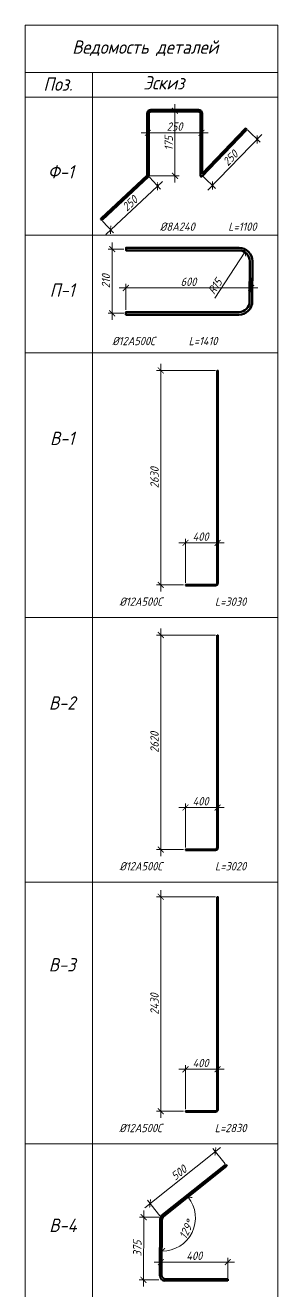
# Model space of a CAD drawing. Header units: millimetres. Extents: x 504091 to 2165846, y 135022 to 442887.
# Drawn here: x 1498048 to 1498804, y 213464 to 217256 of the extents above; entities that cross this region are included whole.
import ezdxf

# ---------------------------------------------------------------- set-up
doc = ezdxf.new("R2010")
doc.units = ezdxf.units.MM
doc.layers.get('Defpoints').update_dxf_attribs({"color": 255})
for name, color, linetype, lineweight in [('!_КР_Размеры', 7, 'Continuous', 9), ('КР_Арматура 12', 174, 'Continuous', 40), ('КР_арматура 16', 224, 'Continuous', 50), ('КР_арматура 8', 232, 'Continuous', 50), ('Размеры (линейные)', 154, 'Continuous', 9)]:
    doc.layers.add(name, color=color, linetype=linetype, lineweight=lineweight)
doc.layers.add('!Defpoints', color=255, linetype='Continuous', lineweight=5, plot=False)
doc.styles.add('GOST 2.304_new', font='isocpeur.ttf', dxfattribs={"width": 0.9, "oblique": 15})
doc.dimstyles.new('SPDS 1_10', dxfattribs={"dimscale": 10, "dimtxt": 2.5, "dimasz": 1.77, "dimexe": 1.25, "dimexo": 0.625, "dimtad": 1, "dimdec": 0, "dimrnd": 0.001, "dimtxsty": 'GOST 2.304_new', "dimblk": 'ARCHTICK', "dimcen": 2.5, "dimdle": 2, "dimclrt": 256, "dimadec": 0, "dimazin": 2, "dimtfac": 0.75, "dimtdec": 0, "dimtmove": 1, "dimatfit": 3, "dimfxl": 0, "dimtolj": 1, "dimlwd": 9, "dimlwe": 9, "dimarcsym": 0})

# ---------------------------------------------------------------- blocks, each defined once
blk = doc.blocks.new('_ArchTick')
at = {"color": 0, "linetype": 'ByBlock', "const_width": 0.15}
blk.add_lwpolyline([(-0.5, -0.5), (0.5, 0.5)], dxfattribs=at)
blk = doc.blocks.new('*D4768')
at = {"layer": 'Defpoints', "color": 0, "lineweight": 20, "ltscale": 100, "transparency": 16777216}
for p in [(1498484.7, 216999.9), (1498496.7, 216999.9), (1498415.7, 216804.9)]:
    blk.add_point(p, dxfattribs=at)
at = {"layer": 'Размеры (линейные)', "color": 0, "lineweight": 9, "ltscale": 100, "transparency": 16777216}
for p, q in [((1498496.7, 216784.9), (1498496.7, 217019.9)), ((1498490.9, 216999.9), (1498509.2, 216999.9)), ((1498421.9, 216804.9), (1498509.2, 216804.9))]:
    blk.add_line(p, q, dxfattribs=at)
at = {"layer": 'Размеры (линейные)', "color": 0, "lineweight": 9, "ltscale": 100, "transparency": 16777216, "xscale": 17.7, "yscale": 17.7, "zscale": 17.7}
for p, rotation in [((1498496.7, 216999.9), 90), ((1498496.7, 216804.9), 270)]:
    blk.add_blockref('_ArchTick', p, dxfattribs=dict(at, rotation=rotation))
at = {"layer": 'Размеры (линейные)', "ltscale": 100, "transparency": 16777216, "insert": (1498478, 216902.4), "char_height": 25, "attachment_point": 5, "rotation": 90, "style": 'GOST 2.304_new'}
blk.add_mtext('\\A1;175', dxfattribs=at)
blk = doc.blocks.new('*D4769')
at = {"layer": 'Defpoints', "color": 0, "lineweight": 20, "ltscale": 100, "transparency": 16777216}
for p in [(1498710.3, 216945.6), (1498742.9, 216914), (1498576.4, 216807.5)]:
    blk.add_point(p, dxfattribs=at)
at = {"layer": 'Размеры (линейные)', "color": 0, "lineweight": 9, "ltscale": 100, "transparency": 16777216}
for p, q in [((1498714.8, 216941.2), (1498751.8, 216905.3)), ((1498595.1, 216761.6), (1498756.8, 216928.4)), ((1498580.9, 216803.2), (1498618, 216767.2))]:
    blk.add_line(p, q, dxfattribs=at)
at = {"layer": 'Размеры (линейные)', "color": 0, "lineweight": 9, "ltscale": 100, "transparency": 16777216, "xscale": 17.7, "yscale": 17.7, "zscale": 17.7}
for p, rotation in [((1498742.9, 216914), 45.8853463330187), ((1498609, 216775.9), 225.8853463330187)]:
    blk.add_blockref('_ArchTick', p, dxfattribs=dict(at, rotation=rotation))
at = {"layer": 'Размеры (линейные)', "ltscale": 100, "transparency": 16777216, "insert": (1498662.5, 216858), "char_height": 25, "attachment_point": 5, "rotation": 45.8853, "style": 'GOST 2.304_new'}
blk.add_mtext('\\A1;250', dxfattribs=at)
blk = doc.blocks.new('*D4770')
at = {"layer": 'Defpoints', "color": 0, "lineweight": 20, "ltscale": 100, "transparency": 16777216}
for p in [(1498415.7, 216804.9), (1498444.5, 216774.1), (1498275.3, 216673.7)]:
    blk.add_point(p, dxfattribs=at)
at = {"layer": 'Размеры (линейные)', "color": 0, "lineweight": 9, "ltscale": 100, "transparency": 16777216}
for p, q in [((1498289.4, 216629.2), (1498459.1, 216787.8)), ((1498420, 216800.4), (1498453, 216765)), ((1498279.5, 216669.1), (1498312.6, 216633.8))]:
    blk.add_line(p, q, dxfattribs=at)
at = {"layer": 'Размеры (линейные)', "color": 0, "lineweight": 9, "ltscale": 100, "transparency": 16777216, "xscale": 17.7, "yscale": 17.7, "zscale": 17.7}
for p, rotation in [((1498444.5, 216774.1), 43.06238409189598), ((1498304, 216642.9), 223.062384091896)]:
    blk.add_blockref('_ArchTick', p, dxfattribs=dict(at, rotation=rotation))
at = {"layer": 'Размеры (линейные)', "ltscale": 100, "transparency": 16777216, "insert": (1498361.5, 216722.2), "char_height": 25, "attachment_point": 5, "rotation": 43.0624, "style": 'GOST 2.304_new'}
blk.add_mtext('\\A1;250', dxfattribs=at)
blk = doc.blocks.new('*D4771')
at = {"layer": 'Defpoints', "color": 0, "lineweight": 20, "ltscale": 100, "transparency": 16777216}
for p in [(1498724.8, 216505.3), (1498724.8, 216468.7), (1498349.7, 216396.8)]:
    blk.add_point(p, dxfattribs=at)
at = {"layer": 'Размеры (линейные)', "color": 0, "lineweight": 9, "ltscale": 100, "transparency": 16777216}
for p, q in [((1498349.7, 216403), (1498349.7, 216481.2)), ((1498724.8, 216499.1), (1498724.8, 216456.2)), ((1498329.7, 216468.7), (1498744.8, 216468.7))]:
    blk.add_line(p, q, dxfattribs=at)
at = {"layer": 'Размеры (линейные)', "color": 0, "lineweight": 9, "ltscale": 100, "transparency": 16777216, "xscale": 17.7, "yscale": 17.7, "zscale": 17.7, "rotation": 180}
blk.add_blockref('_ArchTick', (1498349.7, 216468.7), dxfattribs=at)
at = {"layer": 'Размеры (линейные)', "color": 0, "lineweight": 9, "ltscale": 100, "transparency": 16777216, "xscale": 17.7, "yscale": 17.7, "zscale": 17.7}
blk.add_blockref('_ArchTick', (1498724.8, 216468.7), dxfattribs=at)
at = {"layer": 'Размеры (линейные)', "ltscale": 100, "transparency": 16777216, "insert": (1498537.2, 216487.4), "char_height": 25, "attachment_point": 5, "style": 'GOST 2.304_new'}
blk.add_mtext('\\A1;600', dxfattribs=at)
blk = doc.blocks.new('*D4772')
at = {"layer": 'Defpoints', "color": 0, "lineweight": 20, "ltscale": 100, "transparency": 16777216}
for p in [(1498350.2, 216585.2), (1498308.7, 216392.8), (1498349.7, 216392.8)]:
    blk.add_point(p, dxfattribs=at)
at = {"layer": 'Размеры (линейные)', "color": 0, "lineweight": 9, "ltscale": 100, "transparency": 16777216}
for p, q in [((1498308.7, 216605.2), (1498308.7, 216372.8)), ((1498344, 216585.2), (1498296.2, 216585.2)), ((1498343.5, 216392.8), (1498296.2, 216392.8))]:
    blk.add_line(p, q, dxfattribs=at)
at = {"layer": 'Размеры (линейные)', "color": 0, "lineweight": 9, "ltscale": 100, "transparency": 16777216, "xscale": 17.7, "yscale": 17.7, "zscale": 17.7}
for p, rotation in [((1498308.7, 216585.2), 90), ((1498308.7, 216392.8), 270)]:
    blk.add_blockref('_ArchTick', p, dxfattribs=dict(at, rotation=rotation))
at = {"layer": 'Размеры (линейные)', "ltscale": 100, "transparency": 16777216, "insert": (1498290, 216489), "char_height": 25, "attachment_point": 5, "rotation": 90, "style": 'GOST 2.304_new'}
blk.add_mtext('\\A1;210', dxfattribs=at)
blk = doc.blocks.new('*D4773')
at = {"layer": 'Defpoints', "color": 0, "lineweight": 20, "ltscale": 100, "transparency": 16777216}
for p in [(1498415.4, 216919), (1498576, 216933.6), (1498576, 216919)]:
    blk.add_point(p, dxfattribs=at)
at = {"layer": 'Размеры (линейные)', "color": 0, "lineweight": 9, "ltscale": 100, "transparency": 16777216}
for p, q in [((1498415.4, 216925.2), (1498415.4, 216946.1)), ((1498576, 216925.2), (1498576, 216946.1)), ((1498395.4, 216933.6), (1498596, 216933.6))]:
    blk.add_line(p, q, dxfattribs=at)
at = {"layer": 'Размеры (линейные)', "color": 0, "lineweight": 9, "ltscale": 100, "transparency": 16777216, "xscale": 17.7, "yscale": 17.7, "zscale": 17.7, "rotation": 180}
blk.add_blockref('_ArchTick', (1498415.4, 216933.6), dxfattribs=at)
at = {"layer": 'Размеры (линейные)', "color": 0, "lineweight": 9, "ltscale": 100, "transparency": 16777216, "xscale": 17.7, "yscale": 17.7, "zscale": 17.7}
blk.add_blockref('_ArchTick', (1498576, 216933.6), dxfattribs=at)
at = {"layer": 'Размеры (линейные)', "ltscale": 100, "transparency": 16777216, "insert": (1498495.7, 216952.4), "char_height": 25, "attachment_point": 5, "style": 'GOST 2.304_new'}
blk.add_mtext('\\A1;250', dxfattribs=at)
blk = doc.blocks.new('*D4774')
at = {"layer": 'Defpoints', "color": 0, "lineweight": 20, "ltscale": 100, "transparency": 16777216}
for p in [(1498706.2, 216576, 0), (1498688.7, 216549.2, 0)]:
    blk.add_point(p, dxfattribs=at)
at = {"layer": 'Размеры (линейные)', "color": 0, "lineweight": 9, "ltscale": 100, "transparency": 16777216}
blk.add_line((1498616, 216438), (1498706.2, 216576), dxfattribs=at)
at = {"layer": 'Размеры (линейные)', "color": 0, "lineweight": 9, "ltscale": 100, "transparency": 16777216, "xscale": 17.7, "yscale": 17.7, "zscale": 17.7, "rotation": 56.80116569891924}
blk.add_blockref('_ArchTick', (1498706.2, 216576), dxfattribs=at)
at = {"layer": 'Размеры (линейные)', "ltscale": 100, "transparency": 16777216, "insert": (1498616.6, 216473.3), "char_height": 25, "attachment_point": 5, "rotation": 56.8012, "style": 'GOST 2.304_new'}
blk.add_mtext('\\A1;R15', dxfattribs=at)
blk = doc.blocks.new('*D4764')
at = {"layer": 'Defpoints', "color": 0, "lineweight": 20, "ltscale": 100, "transparency": 16777216}
for p in [(1498624.2, 215704.9), (1498528.2, 215578.8), (1498624.2, 215589.3)]:
    blk.add_point(p, dxfattribs=at)
at = {"layer": 'Размеры (линейные)', "color": 0, "lineweight": 9, "ltscale": 100, "transparency": 16777216}
for p, q in [((1498508.2, 215704.9), (1498644.2, 215704.9)), ((1498528.2, 215585.1), (1498528.2, 215717.4)), ((1498624.2, 215595.5), (1498624.2, 215717.4))]:
    blk.add_line(p, q, dxfattribs=at)
at = {"layer": 'Размеры (линейные)', "color": 0, "lineweight": 9, "ltscale": 100, "transparency": 16777216, "xscale": 17.7, "yscale": 17.7, "zscale": 17.7, "rotation": 180}
blk.add_blockref('_ArchTick', (1498528.2, 215704.9), dxfattribs=at)
at = {"layer": 'Размеры (линейные)', "color": 0, "lineweight": 9, "ltscale": 100, "transparency": 16777216, "xscale": 17.7, "yscale": 17.7, "zscale": 17.7}
blk.add_blockref('_ArchTick', (1498624.2, 215704.9), dxfattribs=at)
at = {"layer": 'Размеры (линейные)', "ltscale": 100, "transparency": 16777216, "insert": (1498573.4, 215723.6), "char_height": 25, "attachment_point": 5, "style": 'GOST 2.304_new'}
blk.add_mtext('\\A1;400', dxfattribs=at)
blk = doc.blocks.new('*D4765')
at = {"layer": 'Defpoints', "color": 0, "lineweight": 20, "ltscale": 100, "transparency": 16777216}
for p in [(1498454.1, 216221.8), (1498624.4, 216221.8), (1498528.2, 215578.8)]:
    blk.add_point(p, dxfattribs=at)
at = {"layer": 'Размеры (линейные)', "color": 0, "lineweight": 9, "ltscale": 100, "transparency": 16777216}
for p, q in [((1498618.1, 216221.8), (1498441.6, 216221.8)), ((1498454.1, 215558.8), (1498454.1, 216241.8)), ((1498521.9, 215578.8), (1498441.6, 215578.8))]:
    blk.add_line(p, q, dxfattribs=at)
at = {"layer": 'Размеры (линейные)', "color": 0, "lineweight": 9, "ltscale": 100, "transparency": 16777216, "xscale": 17.7, "yscale": 17.7, "zscale": 17.7}
for p, rotation in [((1498454.1, 216221.8), 90), ((1498454.1, 215578.8), 270)]:
    blk.add_blockref('_ArchTick', p, dxfattribs=dict(at, rotation=rotation))
at = {"layer": 'Размеры (линейные)', "ltscale": 100, "transparency": 16777216, "insert": (1498435.4, 215900.3), "char_height": 25, "attachment_point": 5, "rotation": 90, "style": 'GOST 2.304_new'}
blk.add_mtext('\\A1;2630', dxfattribs=at)
blk = doc.blocks.new('*D4757')
at = {"layer": 'Defpoints', "color": 0, "lineweight": 20, "ltscale": 100, "transparency": 16777216}
for p in [(1498624.2, 214911.9), (1498528.2, 214785.9), (1498624.2, 214796.3)]:
    blk.add_point(p, dxfattribs=at)
at = {"layer": 'Размеры (линейные)', "color": 0, "lineweight": 9, "ltscale": 100, "transparency": 16777216}
for p, q in [((1498528.2, 214792.1), (1498528.2, 214924.4)), ((1498624.2, 214802.5), (1498624.2, 214924.4)), ((1498508.2, 214911.9), (1498644.2, 214911.9))]:
    blk.add_line(p, q, dxfattribs=at)
at = {"layer": 'Размеры (линейные)', "color": 0, "lineweight": 9, "ltscale": 100, "transparency": 16777216, "xscale": 17.7, "yscale": 17.7, "zscale": 17.7, "rotation": 180}
blk.add_blockref('_ArchTick', (1498528.2, 214911.9), dxfattribs=at)
at = {"layer": 'Размеры (линейные)', "color": 0, "lineweight": 9, "ltscale": 100, "transparency": 16777216, "xscale": 17.7, "yscale": 17.7, "zscale": 17.7}
blk.add_blockref('_ArchTick', (1498624.2, 214911.9), dxfattribs=at)
at = {"layer": 'Размеры (линейные)', "ltscale": 100, "transparency": 16777216, "insert": (1498573.4, 214930.6), "char_height": 25, "attachment_point": 5, "style": 'GOST 2.304_new'}
blk.add_mtext('\\A1;400', dxfattribs=at)
blk = doc.blocks.new('*D4758')
at = {"layer": 'Defpoints', "color": 0, "lineweight": 20, "ltscale": 100, "transparency": 16777216}
for p in [(1498454.1, 215428.8), (1498624.4, 215428.8), (1498528.2, 214785.9)]:
    blk.add_point(p, dxfattribs=at)
at = {"layer": 'Размеры (линейные)', "color": 0, "lineweight": 9, "ltscale": 100, "transparency": 16777216}
for p, q in [((1498618.1, 215428.8), (1498441.6, 215428.8)), ((1498454.1, 214765.9), (1498454.1, 215448.8)), ((1498521.9, 214785.9), (1498441.6, 214785.9))]:
    blk.add_line(p, q, dxfattribs=at)
at = {"layer": 'Размеры (линейные)', "color": 0, "lineweight": 9, "ltscale": 100, "transparency": 16777216, "xscale": 17.7, "yscale": 17.7, "zscale": 17.7}
for p, rotation in [((1498454.1, 215428.8), 90), ((1498454.1, 214785.9), 270)]:
    blk.add_blockref('_ArchTick', p, dxfattribs=dict(at, rotation=rotation))
at = {"layer": 'Размеры (линейные)', "ltscale": 100, "transparency": 16777216, "insert": (1498435.4, 215107.3), "char_height": 25, "attachment_point": 5, "rotation": 90, "style": 'GOST 2.304_new'}
blk.add_mtext('\\A1;2620', dxfattribs=at)
blk = doc.blocks.new('*D4759')
at = {"layer": 'Defpoints', "color": 0, "lineweight": 20, "ltscale": 100, "transparency": 16777216}
for p in [(1498624.2, 214127.5), (1498528.2, 214001.5), (1498624.2, 214011.9)]:
    blk.add_point(p, dxfattribs=at)
at = {"layer": 'Размеры (линейные)', "color": 0, "lineweight": 9, "ltscale": 100, "transparency": 16777216}
for p, q in [((1498528.2, 214007.7), (1498528.2, 214140)), ((1498624.2, 214018.1), (1498624.2, 214140)), ((1498508.2, 214127.5), (1498644.2, 214127.5))]:
    blk.add_line(p, q, dxfattribs=at)
at = {"layer": 'Размеры (линейные)', "color": 0, "lineweight": 9, "ltscale": 100, "transparency": 16777216, "xscale": 17.7, "yscale": 17.7, "zscale": 17.7, "rotation": 180}
blk.add_blockref('_ArchTick', (1498528.2, 214127.5), dxfattribs=at)
at = {"layer": 'Размеры (линейные)', "color": 0, "lineweight": 9, "ltscale": 100, "transparency": 16777216, "xscale": 17.7, "yscale": 17.7, "zscale": 17.7}
blk.add_blockref('_ArchTick', (1498624.2, 214127.5), dxfattribs=at)
at = {"layer": 'Размеры (линейные)', "ltscale": 100, "transparency": 16777216, "insert": (1498573.4, 214146.3), "char_height": 25, "attachment_point": 5, "style": 'GOST 2.304_new'}
blk.add_mtext('\\A1;400', dxfattribs=at)
blk = doc.blocks.new('*D4760')
at = {"layer": 'Defpoints', "color": 0, "lineweight": 20, "ltscale": 100, "transparency": 16777216}
for p in [(1498454.1, 214644.4), (1498624.4, 214644.4), (1498528.2, 214001.5)]:
    blk.add_point(p, dxfattribs=at)
at = {"layer": 'Размеры (линейные)', "color": 0, "lineweight": 9, "ltscale": 100, "transparency": 16777216}
for p, q in [((1498454.1, 213981.5), (1498454.1, 214664.4)), ((1498618.1, 214644.4), (1498441.6, 214644.4)), ((1498521.9, 214001.5), (1498441.6, 214001.5))]:
    blk.add_line(p, q, dxfattribs=at)
at = {"layer": 'Размеры (линейные)', "color": 0, "lineweight": 9, "ltscale": 100, "transparency": 16777216, "xscale": 17.7, "yscale": 17.7, "zscale": 17.7}
for p, rotation in [((1498454.1, 214644.4), 90), ((1498454.1, 214001.5), 270)]:
    blk.add_blockref('_ArchTick', p, dxfattribs=dict(at, rotation=rotation))
at = {"layer": 'Размеры (линейные)', "ltscale": 100, "transparency": 16777216, "insert": (1498435.4, 214322.9), "char_height": 25, "attachment_point": 5, "rotation": 90, "style": 'GOST 2.304_new'}
blk.add_mtext('\\A1;2430', dxfattribs=at)
blk = doc.blocks.new('*D4861')
at = {"layer": 'Defpoints', "color": 0, "lineweight": 20, "ltscale": 100, "transparency": 16777216}
for p in [(1498650.7, 213839.4), (1498422.2, 213725), (1498455.1, 213683.7)]:
    blk.add_point(p, dxfattribs=at)
at = {"layer": 'Размеры (линейные)', "color": 0, "lineweight": 9, "ltscale": 100, "transparency": 16777216}
for p, q in [((1498633.4, 213893.2), (1498406.5, 213712.6)), ((1498646.8, 213844.3), (1498610, 213890.5)), ((1498451.2, 213688.6), (1498414.4, 213734.8))]:
    blk.add_line(p, q, dxfattribs=at)
at = {"layer": 'Размеры (линейные)', "color": 0, "lineweight": 9, "ltscale": 100, "transparency": 16777216, "xscale": 17.7, "yscale": 17.7, "zscale": 17.7}
for p, rotation in [((1498617.8, 213880.7), 38.51978952128282), ((1498422.2, 213725), 218.5197895212828)]:
    blk.add_blockref('_ArchTick', p, dxfattribs=dict(at, rotation=rotation))
at = {"layer": 'Размеры (линейные)', "ltscale": 100, "transparency": 16777216, "insert": (1498508.3, 213817.6), "char_height": 25, "attachment_point": 5, "rotation": 38.5198, "style": 'GOST 2.304_new'}
blk.add_mtext('\\A1;500', dxfattribs=at)
blk = doc.blocks.new('*D4862')
at = {"layer": 'Defpoints', "color": 0, "lineweight": 20, "ltscale": 100, "transparency": 16777216}
for p in [(1498455.5, 213684.1), (1498402.1, 213496.7), (1498454.6, 213496.5)]:
    blk.add_point(p, dxfattribs=at)
at = {"layer": 'Размеры (линейные)', "color": 0, "lineweight": 9, "ltscale": 100, "transparency": 16777216}
for p, q in [((1498449.3, 213684.1), (1498390.6, 213684.4)), ((1498403.2, 213704.4), (1498402, 213476.7)), ((1498448.3, 213496.5), (1498389.6, 213496.8))]:
    blk.add_line(p, q, dxfattribs=at)
at = {"layer": 'Размеры (линейные)', "color": 0, "lineweight": 9, "ltscale": 100, "transparency": 16777216, "xscale": 17.7, "yscale": 17.7, "zscale": 17.7}
for p, rotation in [((1498403.1, 213684.4), 89.70609720603817), ((1498402.1, 213496.7), 269.7060972060381)]:
    blk.add_blockref('_ArchTick', p, dxfattribs=dict(at, rotation=rotation))
at = {"layer": 'Размеры (линейные)', "ltscale": 100, "transparency": 16777216, "insert": (1498383.9, 213590.7), "char_height": 25, "attachment_point": 5, "rotation": 89.7061, "style": 'GOST 2.304_new'}
blk.add_mtext('\\A1;375', dxfattribs=at)
blk = doc.blocks.new('*D4863')
at = {"layer": 'Defpoints', "color": 0, "lineweight": 20, "ltscale": 100, "transparency": 16777216}
for p in [(1498654.6, 213549.8), (1498454.6, 213496.5), (1498654.6, 213496.5)]:
    blk.add_point(p, dxfattribs=at)
at = {"layer": 'Размеры (линейные)', "color": 0, "lineweight": 9, "ltscale": 100, "transparency": 16777216}
for p, q in [((1498454.6, 213502.7), (1498454.6, 213562.3)), ((1498654.6, 213502.7), (1498654.6, 213562.3)), ((1498434.6, 213549.8), (1498674.6, 213549.8))]:
    blk.add_line(p, q, dxfattribs=at)
at = {"layer": 'Размеры (линейные)', "color": 0, "lineweight": 9, "ltscale": 100, "transparency": 16777216, "xscale": 17.7, "yscale": 17.7, "zscale": 17.7, "rotation": 180}
blk.add_blockref('_ArchTick', (1498454.6, 213549.8), dxfattribs=at)
at = {"layer": 'Размеры (линейные)', "color": 0, "lineweight": 9, "ltscale": 100, "transparency": 16777216, "xscale": 17.7, "yscale": 17.7, "zscale": 17.7}
blk.add_blockref('_ArchTick', (1498654.6, 213549.8), dxfattribs=at)
at = {"layer": 'Размеры (линейные)', "ltscale": 100, "transparency": 16777216, "insert": (1498554.6, 213568.6), "char_height": 25, "width": 19.555, "attachment_point": 5, "style": 'GOST 2.304_new'}
blk.add_mtext('\\A1;400', dxfattribs=at)
blk = doc.blocks.new('*D4867')
at = {"layer": 'Defpoints', "color": 0, "lineweight": 20, "ltscale": 100, "transparency": 16777216}
for p in [(1498652.5, 213837.1), (1498458.1, 213677.5), (1498461.9, 213685.3), (1498525.7, 213609.1), (1498457.6, 213508.5)]:
    blk.add_point(p, dxfattribs=at)
at = {"layer": 'Размеры (линейные)', "color": 0, "lineweight": 9, "ltscale": 100, "transparency": 16777216}
blk.add_arc((1498458.1, 213682.3), 99.7, 269.8305, 38.5198, dxfattribs=at)
at = {"layer": 'Размеры (линейные)', "color": 0, "lineweight": 9, "ltscale": 100, "transparency": 16777216, "xscale": 17.7, "yscale": 17.7, "zscale": 17.7}
for p, rotation in [((1498536.1, 213744.4), 128.5197895213573), ((1498457.8, 213582.6), 179.8304660280806)]:
    blk.add_blockref('_ArchTick', p, dxfattribs=dict(at, rotation=rotation))
at = {"layer": 'Размеры (линейные)', "ltscale": 100, "transparency": 16777216, "insert": (1498530.9, 213647), "char_height": 25, "attachment_point": 5, "rotation": 64.1751, "style": 'GOST 2.304_new'}
blk.add_mtext('\\A1;129°', dxfattribs=at)

msp = doc.modelspace()

# ---------------------------------------------------------------- linework, layer by layer
at = {"layer": '!Defpoints', "lineweight": 15, "ltscale": 100}
for p, q in [((1498624.1513, 215579.7714), (1498624.3913, 216221.7635)), ((1498624.1513, 214786.8059, -0.0212), (1498624.3913, 215428.798, -0.0212)), ((1498624.1513, 214002.4093, -0.0212), (1498624.3913, 214644.4014, -0.0212)), ((1498455.0783, 213683.7261), (1498650.6766, 213839.4223)), ((1498454.5783, 213496.4786), (1498455.0783, 213683.7261)), ((1498454.5783, 213496.4786), (1498654.5783, 213496.4786))]:
    msp.add_line(p, q, dxfattribs=at)
at = {"color": 244, "lineweight": 18}
for p, q in [((1498048.4459, 217255.8784, -0.0032), (1498048.4459, 209772.5751, 0.0293)), ((1498804.3558, 209772.5751, 0.0298), (1498804.3558, 217255.8784, -0.0033)), ((1498048.4459, 217040.6996, -0.0032), (1498804.3558, 217040.6996, -0.0032)), ((1498048.4459, 217040.6996, -0.0032), (1498804.3558, 217040.6996, -0.0032)), ((1498048.4459, 216626.8982, 0.0023), (1498804.3558, 216626.8982, 0.0023)), ((1498048.4459, 216274.0168, 0.0055), (1498804.3558, 216274.0168, 0.0055)), ((1498048.4459, 215481.0513, -0.0156), (1498804.3558, 215481.0513, -0.0156)), ((1498048.4459, 214688.0857, -0.0368), (1498804.3558, 214688.0857, -0.0368)), ((1498048.4459, 213903.6891, -0.0368), (1498804.3558, 213903.6891, -0.0368))]:
    msp.add_line(p, q, dxfattribs=at)
at = {"color": 244, "lineweight": 13}
msp.add_line((1498048.4459, 217255.8784, -0.0032), (1498804.3558, 217255.8784, -0.0032), dxfattribs=at)
at = {"color": 244, "lineweight": 13, "elevation": -0.0032}
for points in [[(1498048.4459, 217114.6996), (1498804.3558, 217114.6996)], [(1498249.4162, 217114.6996), (1498249.4162, 217027.2239)], [(1498249.4162, 217089.5127), (1498249.4162, 209772.5751)], [(1498048.4459, 217040.6996), (1498804.3558, 217040.6996)]]:
    msp.add_lwpolyline(points, dxfattribs=at)
at = {"layer": 'КР_Арматура 12', "ltscale": 12}
for p, q in [((1498622.9513, 216221.7635), (1498625.8313, 216221.7635)), ((1498528.1513, 215580.2558), (1498618.3914, 215580.2558)), ((1498528.1513, 215577.3758), (1498618.4727, 215577.4174)), ((1498618.3777, 215577.4173), (1498618.5677, 215577.4176)), ((1498622.9513, 215428.798, -0.0212), (1498625.8313, 215428.798, -0.0212)), ((1498528.1513, 214787.2902, -0.0212), (1498618.3914, 214787.2902, -0.0212)), ((1498528.1513, 214784.4102, -0.0212), (1498618.4727, 214784.4519, -0.0212)), ((1498618.3777, 214784.4517, -0.0212), (1498618.5677, 214784.452, -0.0212)), ((1498622.9513, 214644.4014, -0.0212), (1498625.8313, 214644.4014, -0.0212)), ((1498528.1513, 214002.8936, -0.0212), (1498618.3914, 214002.8936, -0.0212)), ((1498528.1513, 214000.0136, -0.0212), (1498618.4727, 214000.0553, -0.0212)), ((1498618.3777, 214000.0552, -0.0212), (1498618.5677, 214000.0555, -0.0212)), ((1498455.8505, 213688.1751), (1498648.8082, 213841.7695)), ((1498461.8505, 213685.2823), (1498652.5449, 213837.0751)), ((1498648.8082, 213841.7695), (1498652.5449, 213837.0751)), ((1498451.5783, 213508.7212), (1498452.0783, 213680.3512)), ((1498457.5783, 213508.4786), (1498458.0783, 213677.4584)), ((1498466.5782, 213499.4786), (1498654.5783, 213499.4786)), ((1498654.5783, 213493.4786), (1498466.5783, 213493.4786)), ((1498654.5783, 213499.4786), (1498654.5783, 213493.4786))]:
    msp.add_line(p, q, dxfattribs=at)
for points in [[(1498618.3777, 215577.4173, 0.418856686), (1498625.5913, 215584.5758), (1498625.8313, 216221.7635)], [(1498618.3913, 215580.2558, 0.414213562), (1498622.7113, 215584.5758), (1498622.9513, 216221.7635)]]:
    msp.add_lwpolyline(points, format="xyb", dxfattribs=at)
msp.add_lwpolyline([(1498528.1513, 215580.2558), (1498528.1513, 215577.3758)], dxfattribs=at)
at = {"layer": 'КР_Арматура 12', "ltscale": 12, "elevation": -0.0212}
for points in [[(1498618.3777, 214784.4517, 0.418856686), (1498625.5913, 214791.6102), (1498625.8313, 215428.798)], [(1498618.3913, 214787.2902, 0.414213562), (1498622.7113, 214791.6102), (1498622.9513, 215428.798)], [(1498618.3777, 214000.0552, 0.418856686), (1498625.5913, 214007.2136), (1498625.8313, 214644.4014)], [(1498618.3913, 214002.8936, 0.414213562), (1498622.7113, 214007.2136), (1498622.9513, 214644.4014)]]:
    msp.add_lwpolyline(points, format="xyb", dxfattribs=at)
for points in [[(1498528.1513, 214787.2902), (1498528.1513, 214784.4102)], [(1498528.1513, 214002.8936), (1498528.1513, 214000.0136)]]:
    msp.add_lwpolyline(points, dxfattribs=at)
at = {"layer": 'КР_Арматура 12', "ltscale": 12}
for centre, radius, start, end in [((1498462.0783, 213680.3512), 10, 128.5197895, 180), ((1498468.0783, 213677.4584), 10, 128.5197895, 180), ((1498467.0005, 213508.896), 15.4232, 180.649628, 268.431497), ((1498466.5783, 213508.4786), 9, 180, 270)]:
    msp.add_arc(centre, radius, start, end, dxfattribs=at)
at = {"layer": 'КР_арматура 16', "elevation": -0.0038}
msp.add_lwpolyline([(1498688.0251, 216388.7456, 0.415597767), (1498728.22, 216428.7467), (1498728.72, 216549.1402, 0.414695627), (1498688.7207, 216589.2067), (1498350.2246, 216589.213), (1498350.2244, 216581.213), (1498688.4128, 216581.2067, -0.416995829), (1498720.72, 216549.2067), (1498720.22, 216428.7468, -0.409119684), (1498688.777, 216396.7522), (1498349.7195, 216396.7522), (1498349.7193, 216388.752), (1498688.4061, 216388.7456)], format="xyb", dxfattribs=at)
at = {"layer": 'КР_арматура 8'}
for p, q in [((1498413.1999, 216991.0496, -0.0038), (1498413.1628, 216805.9673, -0.0038)), ((1498418.3199, 216991.0496, -0.0038), (1498418.2825, 216804.4203, -0.0038)), ((1498573.1999, 216991.0496, -0.0038), (1498573.1625, 216804.8596, -0.0038)), ((1498578.3199, 216991.0496, -0.0038), (1498578.2836, 216811.0726, -0.0038)), ((1498577.5392, 216803.0559, -0.0038), (1498710.3272, 216942.0338, -0.0038)), ((1498578.2836, 216811.0726, -0.0038), (1498706.6938, 216945.6411, -0.0038)), ((1498413.1628, 216805.9673, -0.0038), (1498275.2645, 216677.1767, -0.0038)), ((1498417.5695, 216803.0771, -0.0038), (1498278.7593, 216673.4348, -0.0038))]:
    msp.add_line(p, q, dxfattribs=at)
at = {"layer": 'КР_арматура 8', "ltscale": 100}
for p, q in [((1498566.7999, 217002.5696, -0.0038), (1498424.7199, 217002.5696, -0.0038)), ((1498566.7999, 216997.4496, -0.0038), (1498424.7199, 216997.4496, -0.0038))]:
    msp.add_line(p, q, dxfattribs=at)
for centre, radius, start, end in [((1498424.7199, 216991.0496, -0.0038), 11.52, 90, 180), ((1498424.7199, 216991.0496, -0.0038), 6.4, 90, 180), ((1498566.7999, 216991.0496, -0.0038), 11.52, 0, 90), ((1498566.7999, 216991.0496, -0.0038), 6.4, 0, 90), ((1498575.7225, 216804.8596, -0.0038), 2.56, 179.9796382, 315.2085977)]:
    msp.add_arc(centre, radius, start, end, dxfattribs=at)
at = {"layer": 'КР_арматура 8'}
for centre, radius, start, end in [((1498708.4673, 216943.7939, -0.0038), 2.5607, 316.5804055, 133.8320507), ((1498415.7083, 216804.926, -0.0038), 2.6234, 310.8972639, 348.8868543), ((1498277.1387, 216675.4242, -0.0038), 2.5659, 136.920932, 309.1671613)]:
    msp.add_arc(centre, radius, start, end, dxfattribs=at)

# ---------------------------------------------------------------- texts
at = {"layer": '!_КР_Размеры', "width": 1105.24052, "attachment_point": 5, "style": 'GOST 2.304_new'}
for s, insert, char_height in [('Ведомость деталей', (1498407.7851, 217187.297, -0.0032), 40), ('Поз.', (1498146.0523, 217079.6638, -0.0032), 40), ('Эскиз', (1498463.3988, 217083.5869, -0.0032), 40), ('Ф-1', (1498154.787, 216816.8405, -0.0016), 40), ('%%C8А240       L=1100', (1498596.2843, 216652.4819, -0.0038), 25), ('П-1', (1498158.783, 216462.3893, 0.0007), 40), ('%%C12А500С       L=1410', (1498466.2535, 216309.7612, -0.0054), 25), ('В-1', (1498158.783, 216018.0172, 0.0007), 40), ('%%C12А500С           L=3030', (1498520.2153, 215528.8032, -0.0054), 25), ('В-2', (1498158.783, 215225.0516, -0.0204), 40), ('%%C12А500С           L=3020', (1498520.2153, 214735.8377, -0.0266), 25), ('В-3', (1498158.783, 214440.655, -0.0204), 40), ('%%C12А500С           L=2830', (1498520.2153, 213951.4411, -0.0266), 25), ('В-4', (1498161.0165, 213659.7641, -0.0204), 40)]:
    msp.add_mtext(s, dxfattribs=dict(at, insert=insert, char_height=char_height))

# ---------------------------------------------------------------- dimensions: what is measured, and where the dimension line sits
at = {"layer": 'Размеры (линейные)', "ltscale": 100}
for base, p1, p2, text, picture, middle in [((1498496.7356, 216999.87, -0.0038), (1498415.6898, 216804.9448, -0.0038), (1498484.6658, 216999.87, -0.0038), '175', '*D4768', (1498477.9856, 216902.4074, -0.0038)), ((1498308.7371, 216392.7521, -0.0038), (1498350.2245, 216585.213, -0.0038), (1498349.7194, 216392.7521, -0.0038), '210', '*D4772', (1498289.9871, 216488.9826, -0.0038)), ((1498454.1301, 215428.798, -0.0212), (1498528.1513, 214785.8502, -0.0212), (1498624.3913, 215428.798, -0.0212), '2620', '*D4758', (1498435.3801, 215107.3241, -0.0212)), ((1498454.1301, 214644.4014, -0.0212), (1498528.1513, 214001.4536, -0.0212), (1498624.3913, 214644.4014, -0.0212), '2430', '*D4760', (1498435.3801, 214322.9275, -0.0212))]:
    dim = msp.add_linear_dim(base=base, p1=p1, p2=p2, angle=90, text=text, dimstyle='SPDS 1_10', dxfattribs=at)
    dim.commit()
    dim.dimension.update_dxf_attribs({"geometry": picture, "text_midpoint": middle})
for base, p1, p2, text, picture, middle in [((1498576.0478, 216933.6318, -0.0038), (1498415.4461, 216918.9824, -0.0038), (1498576.0478, 216918.9824, -0.0038), '250', '*D4773', (1498495.7469, 216952.3818, -0.0038)), ((1498724.7626, 216468.6676, -0.0038), (1498349.7195, 216396.7522, -0.0038), (1498724.7626, 216505.3204, -0.0038), '600', '*D4771', (1498537.2411, 216487.4176, -0.0038)), ((1498654.5783, 213549.8317), (1498454.5783, 213496.4786), (1498654.5783, 213496.4786), '400', '*D4863', (1498554.5783, 213568.5817))]:
    dim = msp.add_linear_dim(base=base, p1=p1, p2=p2, text=text, dimstyle='SPDS 1_10', dxfattribs=at)
    dim.commit()
    dim.dimension.update_dxf_attribs({"geometry": picture, "text_midpoint": middle})
for p1, p2, distance, text, picture, middle in [((1498576.4232, 216807.5317, -0.0038), (1498710.2859, 216945.5966, -0.0038), -45.3802, '250', '*D4769', (1498662.4737, 216858.027, -0.0038)), ((1498275.2635, 216673.6728, -0.0038), (1498415.7083, 216804.926, -0.0038), -42.1308, '250', '*D4770', (1498361.4502, 216722.2172, -0.0038)), ((1498650.6766, 213839.4223), (1498455.0783, 213683.7261), -52.8088, '500', '*D4861', (1498508.3117, 213817.5613)), ((1498455.5407, 213684.0941), (1498454.5783, 213496.4786), -52.4358, '375', '*D4862', (1498383.8746, 213590.6515))]:
    dim = msp.add_aligned_dim(p1=p1, p2=p2, distance=distance, text=text, dimstyle='SPDS 1_10', dxfattribs=at)
    dim.commit()
    dim.dimension.update_dxf_attribs({"geometry": picture, "text_midpoint": middle})
dim = msp.add_radius_dim(center=(1498688.7176, 216549.2057, -0.0038), mpoint=(1498706.2404, 216575.9846, -0.0038), text='R15', dimstyle='SPDS 1_10', dxfattribs=at)
dim.commit()
dim.dimension.update_dxf_attribs({"geometry": '*D4774', "text_midpoint": (1498632.3224, 216463.0209, -0.0054), "dimtype": 164})
dim = msp.add_linear_dim(base=(1498454.1301, 216221.7635), p1=(1498528.1513, 215578.8158), p2=(1498624.3913, 216221.7635), angle=90, text='2630', dimstyle='SPDS 1_10', dxfattribs=at)
dim.commit()
dim.dimension.update_dxf_attribs({"geometry": '*D4765', "text_midpoint": (1498454.1301, 215900.2896), "dimtype": 160})
for base, p1, p2, picture, middle in [((1498624.1541, 215704.8643), (1498528.1513, 215578.8158), (1498624.1541, 215589.262), '*D4764', (1498573.4098, 215704.8643)), ((1498624.1541, 214911.8988, -0.0212), (1498528.1513, 214785.8502, -0.0212), (1498624.1541, 214796.2964, -0.0212), '*D4757', (1498573.4098, 214911.8988, -0.0212)), ((1498624.1541, 214127.5022, -0.0212), (1498528.1513, 214001.4536, -0.0212), (1498624.1541, 214011.8998, -0.0212), '*D4759', (1498573.4098, 214127.5022, -0.0212))]:
    dim = msp.add_linear_dim(base=base, p1=p1, p2=p2, text='400', dimstyle='SPDS 1_10', dxfattribs=at)
    dim.commit()
    dim.dimension.update_dxf_attribs({"geometry": picture, "text_midpoint": middle, "dimtype": 160})
dim = msp.add_angular_dim_2l(base=(1498525.7137, 213609.0798), line1=((1498461.8505, 213685.2823), (1498652.5449, 213837.0751)), line2=((1498457.5783, 213508.4786), (1498458.0783, 213677.4584)), dimstyle='SPDS 1_10', dxfattribs=at)
dim.commit()
dim.dimension.update_dxf_attribs({"geometry": '*D4867', "text_midpoint": (1498530.9238, 213647.0441)})

doc.saveas('drawing.dxf')
